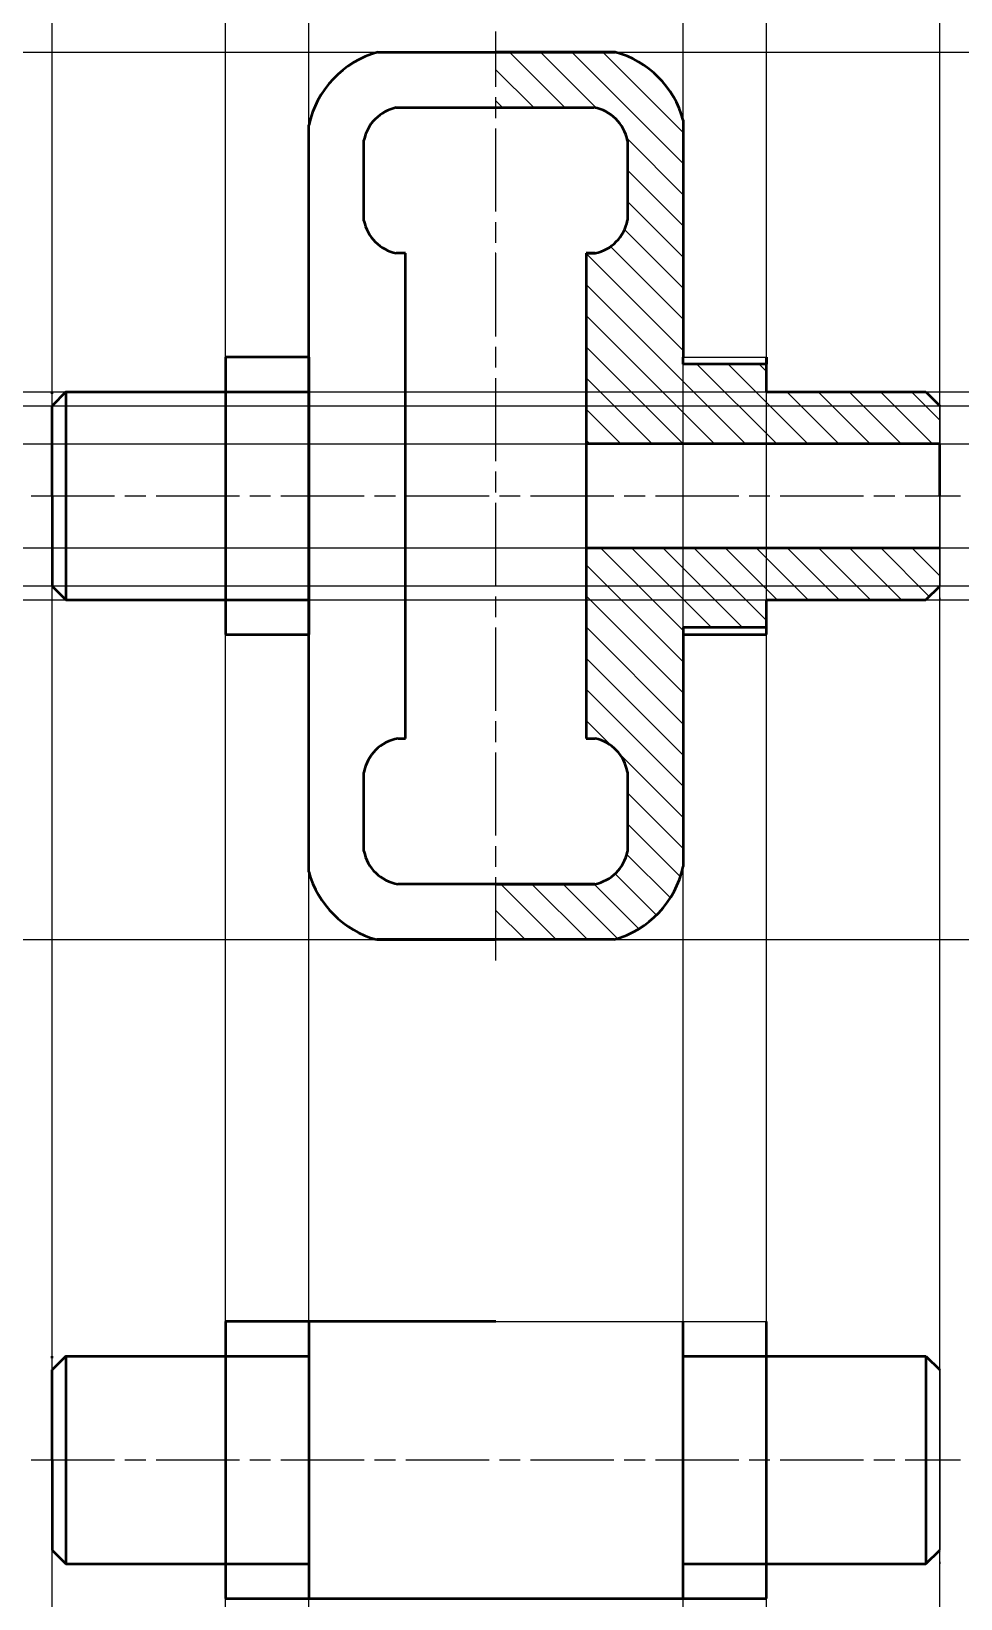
# Model space of a CAD drawing. Header units: millimetres. Extents: x 3047 to 3414, y 1690 to 1916.
# Drawn here: x 3047.1 to 3181.1, y 1689.8 to 1915.9 of the extents above.
import ezdxf

# ---------------------------------------------------------------- set-up
doc = ezdxf.new("R2010")
doc.units = ezdxf.units.MM
doc.linetypes.add('AM_ISO08W050', pattern=[18, 12, -1.5, 3, -1.5])
doc.linetypes.add('Amconstr', pattern=[9999, 9999, 0])
for name, color, linetype, lineweight in [('AM_0', 7, 'Continuous', 50), ('AM_7', 4, 'AM_ISO08W050', 25), ('AM_8', 1, 'Continuous', 25), ('AM_CL', 1, 'Amconstr', 25)]:
    doc.layers.add(name, color=color, linetype=linetype, lineweight=lineweight)

msp = doc.modelspace()

# ---------------------------------------------------------------- hatches: boundary and pattern name
at = {"layer": 'AM_8'}
h = msp.add_hatch(dxfattribs=at)
h.set_pattern_fill('ANSI31', color=256, angle=90)
h.paths.add_polyline_path([(3131.35, 1912.87), (3114.14, 1912.87), (3114.14, 1904.87), (3128.27, 1904.87, -0.311006), (3133.11, 1900.09), (3133.11, 1888.62, -0.302149), (3128.46, 1883.87), (3127.14, 1883.87), (3127.14, 1856.37), (3141.14, 1856.37), (3141.14, 1903.08, 0.264595)])
h.paths.add_polyline_path([(3153.14, 1867.87), (3141.14, 1867.87), (3141.14, 1856.37), (3153.14, 1856.37)])
h.paths.add_polyline_path([(3178.14, 1861.87), (3176.14, 1863.87), (3153.14, 1863.87), (3153.14, 1856.37), (3178.14, 1856.37)])
h.paths.add_polyline_path([(3178.14, 1841.37), (3153.14, 1841.37), (3153.14, 1833.87), (3176.14, 1833.87), (3178.14, 1835.87)])
h.paths.add_polyline_path([(3153.14, 1841.37), (3141.14, 1841.37), (3141.14, 1829.87), (3153.14, 1829.87)])
h.paths.add_polyline_path([(3141.14, 1841.37), (3127.14, 1841.37), (3127.14, 1813.87), (3128.45, 1813.87, -0.306612), (3133.11, 1809.02), (3133.11, 1797.56, -0.302462), (3128.39, 1792.87), (3114.14, 1792.87), (3114.14, 1784.87), (3131.17, 1784.87, 0.27931), (3141.14, 1795.41)])

# ---------------------------------------------------------------- linework, layer by layer
for p, q in [((3075.14, 1868.87), (3087.14, 1868.87)), ((3141.14, 1868.87), (3153.14, 1868.87)), ((3050.14, 1863.59), (3050.14, 1863.87)), ((3050.14, 1835.87), (3050.14, 1861.87)), ((3178.14, 1861.87), (3178.14, 1835.87)), ((3178.14, 1834.16), (3178.14, 1833.87)), ((3087.14, 1828.87), (3075.14, 1828.87)), ((3153.14, 1828.87), (3141.14, 1828.87)), ((3075.14, 1729.81), (3153.14, 1729.81)), ((3050.14, 1724.52), (3050.14, 1724.81)), ((3050.14, 1696.81), (3050.14, 1722.81)), ((3178.14, 1722.81), (3178.14, 1696.81)), ((3178.14, 1695.1), (3178.14, 1694.81)), ((3153.14, 1689.81), (3075.14, 1689.81))]:
    msp.add_line(p, q)
at = {"layer": 'AM_0'}
for p, q in [((3097.12, 1912.87), (3131.35, 1912.87)), ((3131.35, 1912.87), (3114.14, 1912.87)), ((3099.75, 1904.87), (3114.11, 1904.87)), ((3099.75, 1904.87), (3099.86, 1904.87)), ((3114.11, 1904.87), (3128.27, 1904.87)), ((3114.11, 1904.87), (3128.27, 1904.87)), ((3114.14, 1904.87), (3128.27, 1904.87)), ((3087.14, 1848.87), (3087.14, 1902.34)), ((3141.14, 1903.08), (3141.14, 1868.87)), ((3141.14, 1903.08), (3141.14, 1885.87)), ((3095.11, 1888.56), (3095.11, 1900.18)), ((3095.11, 1894.37), (3095.11, 1900.18)), ((3095.11, 1894.37), (3095.11, 1899.62)), ((3133.11, 1900.09), (3133.11, 1888.62)), ((3101.11, 1883.87), (3099.75, 1883.87)), ((3101.11, 1813.87), (3101.11, 1883.87)), ((3114.05, 1883.87), (3114.14, 1883.87)), ((3128.46, 1883.87), (3127.14, 1883.87)), ((3127.14, 1883.87), (3127.14, 1813.87)), ((3127.14, 1883.87), (3128.46, 1883.87)), ((3075.14, 1868.87), (3075.14, 1828.87)), ((3087.14, 1868.87), (3075.14, 1868.87)), ((3087.14, 1868.87), (3087.14, 1828.87)), ((3141.14, 1867.87), (3141.14, 1868.87)), ((3153.14, 1867.87), (3141.14, 1867.87)), ((3153.14, 1863.87), (3153.14, 1868.87)), ((3153.14, 1868.87), (3153.14, 1867.87)), ((3050.14, 1863.59), (3050.14, 1863.87)), ((3052.14, 1863.87), (3050.14, 1861.87)), ((3052.14, 1863.87), (3087.14, 1863.87)), ((3052.14, 1863.87), (3052.14, 1833.87)), ((3153.14, 1863.87), (3176.14, 1863.87)), ((3176.14, 1863.87), (3178.14, 1861.87)), ((3050.14, 1848.87), (3050.14, 1861.87)), ((3178.14, 1856.37), (3127.14, 1856.37)), ((3127.14, 1856.37), (3127.14, 1841.37)), ((3178.14, 1848.87), (3178.14, 1856.37)), ((3050.14, 1848.87), (3050.14, 1835.87)), ((3087.14, 1794.66), (3087.14, 1848.87)), ((3127.14, 1841.37), (3178.14, 1841.37)), ((3050.14, 1835.87), (3052.14, 1833.87)), ((3176.14, 1833.87), (3178.14, 1835.87)), ((3052.14, 1833.87), (3087.14, 1833.87)), ((3153.14, 1828.87), (3153.14, 1833.87)), ((3153.14, 1833.87), (3176.14, 1833.87)), ((3075.14, 1828.87), (3087.14, 1828.87)), ((3153.14, 1829.87), (3141.14, 1829.87)), ((3141.14, 1829.87), (3141.14, 1828.87)), ((3141.14, 1828.87), (3153.14, 1828.87)), ((3141.14, 1828.87), (3141.14, 1795.41)), ((3153.14, 1828.87), (3153.14, 1829.87)), ((3100.04, 1813.87), (3101.11, 1813.87)), ((3114.11, 1813.87), (3114.14, 1813.87)), ((3114.11, 1813.87), (3114.14, 1813.87)), ((3127.14, 1813.87), (3128.45, 1813.87)), ((3127.14, 1813.87), (3128.45, 1813.87)), ((3087.14, 1794.66), (3087.14, 1811.87)), ((3095.11, 1797.64), (3095.11, 1808.96)), ((3133.11, 1809.02), (3133.11, 1797.56)), ((3128.39, 1792.87), (3100.01, 1792.87)), ((3114.05, 1792.87), (3128.39, 1792.87)), ((3131.17, 1784.87), (3096.94, 1784.87)), ((3131.17, 1784.87), (3096.94, 1784.87)), ((3096.94, 1784.87), (3114.14, 1784.87)), ((3114.14, 1729.81), (3075.14, 1729.81)), ((3075.14, 1729.81), (3075.14, 1689.81)), ((3114.14, 1729.81), (3087.14, 1729.81)), ((3087.14, 1729.81), (3087.14, 1689.81)), ((3141.14, 1689.81), (3141.14, 1729.81)), ((3153.14, 1689.81), (3153.14, 1729.81)), ((3052.14, 1724.81), (3050.14, 1722.81)), ((3050.14, 1724.52), (3050.14, 1724.81)), ((3050.14, 1709.81), (3050.14, 1722.81)), ((3052.14, 1724.81), (3087.14, 1724.81)), ((3052.14, 1724.81), (3052.14, 1694.81)), ((3141.14, 1724.81), (3176.14, 1724.81)), ((3176.14, 1724.81), (3178.14, 1722.81)), ((3176.14, 1724.81), (3176.14, 1694.81)), ((3050.14, 1709.81), (3050.14, 1696.81)), ((3050.14, 1696.81), (3052.14, 1694.81)), ((3176.14, 1694.81), (3178.14, 1696.81)), ((3052.14, 1694.81), (3087.14, 1694.81)), ((3141.14, 1694.81), (3176.14, 1694.81)), ((3075.14, 1689.81), (3153.14, 1689.81)), ((3087.14, 1689.81), (3141.14, 1689.81))]:
    msp.add_line(p, q, dxfattribs=at)
for centre, radius, start, end in [((3100.83, 1899.37), 14, 105.3589, 167.7811), ((3127.64, 1899.37), 14, 15.3589, 74.6411), ((3127.64, 1899.37), 14, 15.3589, 74.6411), ((3100.99, 1899), 6, 101.9286, 168.6689), ((3127.21, 1898.97), 6, 10.7892, 79.8932), ((3100.99, 1889.74), 6, 191.3311, 258.0378), ((3127.21, 1889.74), 6, 281.9622, 349.2108), ((3101.02, 1807.95), 6, 99.4405, 170.3326), ((3127.19, 1808.01), 6, 9.7226, 77.9074), ((3100.99, 1798.79), 6, 191.0864, 260.5538), ((3127.23, 1798.76), 6, 281.1556, 348.4698), ((3127.46, 1798.37), 14, 285.3589, 347.7811), ((3100.64, 1798.37), 14, 195.3589, 254.6411)]:
    msp.add_arc(centre, radius, start, end, dxfattribs=at)
at = {"layer": 'AM_7'}
for p, q in [((3114.14, 1781.87), (3114.14, 1915.87)), ((3047.14, 1848.87), (3181.14, 1848.87)), ((3047.14, 1709.81), (3181.14, 1709.81))]:
    msp.add_line(p, q, dxfattribs=at)
at = {"layer": 'AM_CL'}
for p, direction in [((3050.14, 1709.81), (0, 1)), ((3075.14, 1709.81), (0, 1)), ((3087.14, 1709.81), (0, 1)), ((3141.14, 1709.81), (0, 1)), ((3153.14, 1709.81), (0, 1)), ((3178.14, 1709.81), (0, 1)), ((3114.14, 1912.87), (1, 0)), ((3164.64, 1863.87), (1, 0)), ((3178.14, 1861.87), (1, 0)), ((3178.14, 1856.37), (1, 0)), ((3178.14, 1841.37), (1, 0)), ((3176.14, 1833.87), (1, 0)), ((3114.05, 1784.87), (1, 0))]:
    msp.add_xline(p, direction, dxfattribs=at)
msp.add_ray((3403.2, 1835.87), (-1, 0), dxfattribs=at)

doc.saveas('drawing.dxf')
